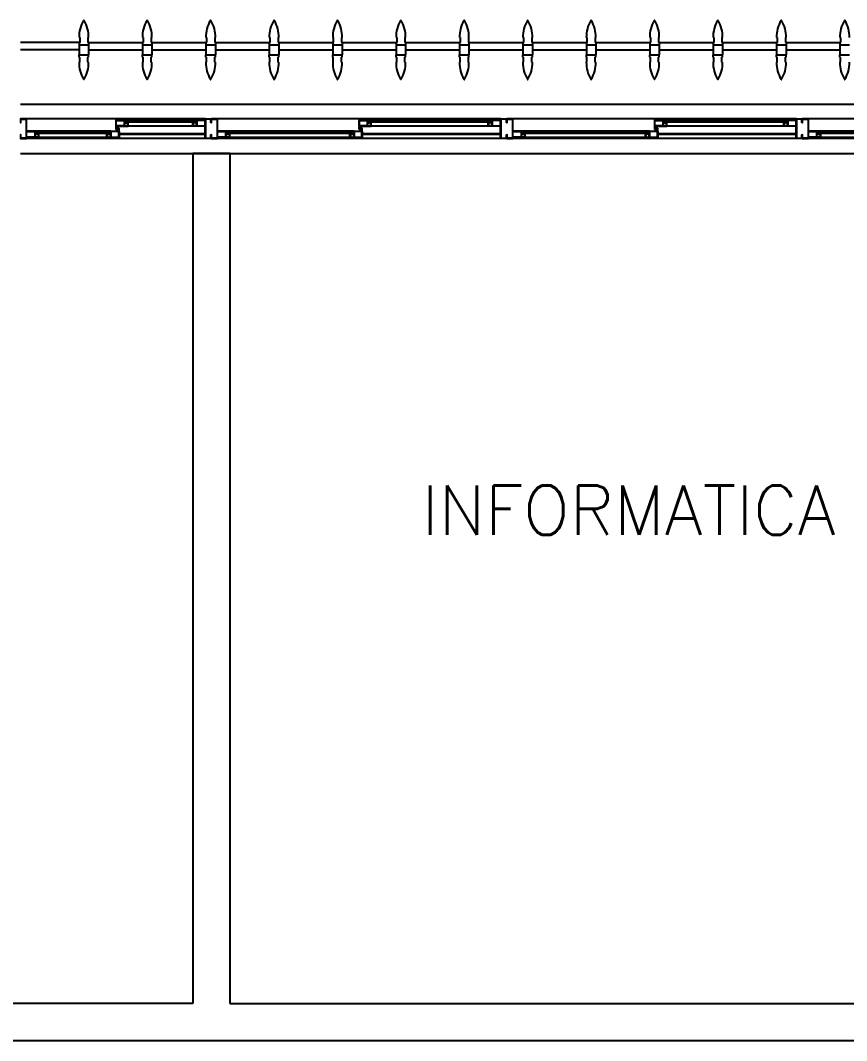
# Model space of a CAD drawing. Header units: millimetres. Extents: x 1887 to 2405, y 1100 to 1335.
# Drawn here: x 2094.41 to 2097.765, y 1177.448 to 1181.588 of the extents above; entities that cross this region are included whole.
import ezdxf

# ---------------------------------------------------------------- set-up
doc = ezdxf.new("R2010")
doc.units = ezdxf.units.MM
for name, color, linetype in [('AR-ALV', 2, 'Continuous'), ('AR-BRISES', 1, 'Continuous'), ('AR-ESQ', 1, 'Continuous'), ('AR-PEITORIL', 1, 'Continuous'), ('BR-PAINEL', 1, 'Continuous'), ('BR-SUPORTE', 1, 'Continuous'), ('DT-ESQ-BAGUETE-C', 2, 'Continuous'), ('DT-ESQ-BAGUETE-V', 1, 'Continuous'), ('DT-ESQ-CHAPA DOBRADA-V', 1, 'Continuous'), ('DT-ESQ-PERFIL CADEIRA-C', 2, 'Continuous'), ('DT-ESQ-PERFIL CADEIRA-V', 1, 'Continuous'), ('DT-ESQ-PERFIL U SIMPLES-C', 2, 'Continuous'), ('DT-ESQ-PERFIL U-C', 2, 'Continuous'), ('DT-ESQ-PERFIL U-V', 1, 'Continuous'), ('DT-ESQ-VIDRO-C', 2, 'Continuous'), ('TEXTO', 2, 'Continuous')]:
    doc.layers.add(name, color=color, linetype=linetype)
doc.styles.add('UNB-100', font='simplex.shx', dxfattribs={"height": 0.2})

# ---------------------------------------------------------------- blocks, each defined once
blk = doc.blocks.new('EF40-P')
at = {"layer": 'DT-ESQ-BAGUETE-C', "color": 2, "ltscale": 0.1}
for points in [[(1.9015, -0.08), (1.915, -0.08), (1.915, -0.0785), (1.902, -0.0785, -0.414214), (1.9015, -0.078), (1.9015, -0.067, -0.414214), (1.902, -0.0665), (1.915, -0.0665), (1.915, -0.065), (1.9015, -0.065, 0.414214), (1.9, -0.0665), (1.9, -0.0785, 0.414214)], [(2.61, -0.08), (2.5965, -0.08), (2.5965, -0.0785), (2.6095, -0.0785, 0.414214), (2.61, -0.078), (2.61, -0.067, 0.414214), (2.6095, -0.0665), (2.5965, -0.0665), (2.5965, -0.065), (2.61, -0.065, -0.414214), (2.6115, -0.0665), (2.6115, -0.0785, -0.414214)], [(3.1015, -0.08), (3.115, -0.08), (3.115, -0.0785), (3.102, -0.0785, -0.414214), (3.1015, -0.078), (3.1015, -0.067, -0.414214), (3.102, -0.0665), (3.115, -0.0665), (3.115, -0.065), (3.1015, -0.065, 0.414214), (3.1, -0.0665), (3.1, -0.0785, 0.414214)], [(3.81, -0.08), (3.7965, -0.08), (3.7965, -0.0785), (3.8095, -0.0785, 0.414214), (3.81, -0.078), (3.81, -0.067, 0.414214), (3.8095, -0.0665), (3.7965, -0.0665), (3.7965, -0.065), (3.81, -0.065, -0.414214), (3.8115, -0.0665), (3.8115, -0.0785, -0.414214)], [(4.3015, -0.08), (4.315, -0.08), (4.315, -0.0785), (4.302, -0.0785, -0.414214), (4.3015, -0.078), (4.3015, -0.067, -0.414214), (4.302, -0.0665), (4.315, -0.0665), (4.315, -0.065), (4.3015, -0.065, 0.414214), (4.3, -0.0665), (4.3, -0.0785, 0.414214)], [(4.7975, -0.08), (4.784, -0.08), (4.784, -0.0785), (4.797, -0.0785, 0.414214), (4.7975, -0.078), (4.7975, -0.067, 0.414214), (4.797, -0.0665), (4.784, -0.0665), (4.784, -0.065), (4.7975, -0.065, -0.414214), (4.799, -0.0665), (4.799, -0.0785, -0.414214)], [(5.0765, -0.08), (5.09, -0.08), (5.09, -0.0785), (5.077, -0.0785, -0.414214), (5.0765, -0.078), (5.0765, -0.067, -0.414214), (5.077, -0.0665), (5.09, -0.0665), (5.09, -0.065), (5.0765, -0.065, 0.414214), (5.075, -0.0665), (5.075, -0.0785, 0.414214)], [(2.0485, -0.125), (2.035, -0.125), (2.035, -0.1235), (2.048, -0.1235, 0.414214), (2.0485, -0.123), (2.0485, -0.112, 0.414214), (2.048, -0.1115), (2.035, -0.1115), (2.035, -0.11), (2.0485, -0.11, -0.414214), (2.05, -0.1115), (2.05, -0.1235, -0.414214)], [(2.5265, -0.125), (2.54, -0.125), (2.54, -0.1235), (2.527, -0.1235, -0.414214), (2.5265, -0.123), (2.5265, -0.112, -0.414214), (2.527, -0.1115), (2.54, -0.1115), (2.54, -0.11), (2.5265, -0.11, 0.414214), (2.525, -0.1115), (2.525, -0.1235, 0.414214)], [(3.2485, -0.125), (3.235, -0.125), (3.235, -0.1235), (3.248, -0.1235, 0.414214), (3.2485, -0.123), (3.2485, -0.112, 0.414214), (3.248, -0.1115), (3.235, -0.1115), (3.235, -0.11), (3.2485, -0.11, -0.414214), (3.25, -0.1115), (3.25, -0.1235, -0.414214)], [(3.7265, -0.125), (3.74, -0.125), (3.74, -0.1235), (3.727, -0.1235, -0.414214), (3.7265, -0.123), (3.7265, -0.112, -0.414214), (3.727, -0.1115), (3.74, -0.1115), (3.74, -0.11), (3.7265, -0.11, 0.414214), (3.725, -0.1115), (3.725, -0.1235, 0.414214)], [(4.4485, -0.125), (4.435, -0.125), (4.435, -0.1235), (4.448, -0.1235, 0.414214), (4.4485, -0.123), (4.4485, -0.112, 0.414214), (4.448, -0.1115), (4.435, -0.1115), (4.435, -0.11), (4.4485, -0.11, -0.414214), (4.45, -0.1115), (4.45, -0.1235, -0.414214)], [(4.714, -0.125), (4.7275, -0.125), (4.7275, -0.1235), (4.7145, -0.1235, -0.414214), (4.714, -0.123), (4.714, -0.112, -0.414214), (4.7145, -0.1115), (4.7275, -0.1115), (4.7275, -0.11), (4.714, -0.11, 0.414214), (4.7125, -0.1115), (4.7125, -0.1235, 0.414214)]]:
    blk.add_lwpolyline(points, format="xyb", close=True, dxfattribs=at)
at = {"layer": 'DT-ESQ-BAGUETE-V', "ltscale": 0.1}
for p, q in [((1.41, -0.065), (1.9015, -0.065)), ((2.61, -0.065), (3.1015, -0.065)), ((3.81, -0.065), (4.3015, -0.065)), ((4.7975, -0.065), (5.0765, -0.065))]:
    blk.add_line(p, q, dxfattribs=at)
at = {"layer": 'DT-ESQ-BAGUETE-V', "color": 1, "ltscale": 0.1}
for p, q in [((2.0485, -0.11), (2.5265, -0.11)), ((3.2485, -0.11), (3.7265, -0.11)), ((4.4485, -0.11), (4.714, -0.11))]:
    blk.add_line(p, q, dxfattribs=at)
at = {"layer": 'DT-ESQ-CHAPA DOBRADA-V', "color": 1, "ltscale": 0.1}
for p, q in [((2, -0.077), (2.5615, -0.077)), ((2, -0.08), (2.5615, -0.08)), ((3.2, -0.077), (3.7615, -0.077)), ((3.2, -0.08), (3.7615, -0.08))]:
    blk.add_line(p, q, dxfattribs=at)
at = {"layer": 'DT-ESQ-CHAPA DOBRADA-V', "ltscale": 0.1}
for p, q in [((4.4, -0.077), (4.749, -0.077)), ((4.4, -0.08), (4.749, -0.08))]:
    blk.add_line(p, q, dxfattribs=at)
at = {"layer": 'DT-ESQ-PERFIL CADEIRA-C', "color": 2, "ltscale": 0.1}
for p, q in [((1.95, -0.0885), (1.9015, -0.0885)), ((2.5635, -0.0885), (2.61, -0.0885)), ((3.15, -0.0885), (3.1015, -0.0885)), ((3.7635, -0.0885), (3.81, -0.0885)), ((4.35, -0.0885), (4.3015, -0.0885)), ((4.751, -0.0885), (4.7975, -0.0885)), ((5.125, -0.0885), (5.0765, -0.0885)), ((2, -0.1335), (2.0485, -0.1335)), ((2.573, -0.1335), (2.5265, -0.1335)), ((3.2, -0.1335), (3.2485, -0.1335)), ((3.773, -0.1335), (3.7265, -0.1335)), ((4.7605, -0.1335), (4.714, -0.1335))]:
    blk.add_line(p, q, dxfattribs=at)
at = {"layer": 'DT-ESQ-PERFIL CADEIRA-C', "ltscale": 0.1}
blk.add_line((4.4, -0.1335), (4.4485, -0.1335), dxfattribs=at)
at = {"layer": 'DT-ESQ-PERFIL CADEIRA-C', "color": 2, "ltscale": 0.1}
for points in [[(1.9015, -0.09), (1.95, -0.09), (1.95, -0.0885), (1.915, -0.0885, 0.198912), (1.9161, -0.0881, 0.198913), (1.9165, -0.087), (1.9165, -0.067, -0.414214), (1.917, -0.0665), (1.95, -0.0665), (1.95, -0.065), (1.9165, -0.065, 0.414214), (1.915, -0.0665), (1.915, -0.0785), (1.915, -0.08), (1.915, -0.087), (1.9015, -0.087, 1)], [(2.61, -0.087, -1), (2.61, -0.09), (2.5635, -0.09, -0.414214), (2.5615, -0.088), (2.5615, -0.067, -0.414214), (2.5635, -0.065), (2.595, -0.065, -0.414214), (2.5965, -0.0665), (2.5965, -0.087)], [(2.5965, -0.0885, -0.198913), (2.5954, -0.0881, -0.198913), (2.595, -0.087), (2.595, -0.067, 0.414214), (2.5945, -0.0665), (2.5635, -0.0665, 0.414214), (2.563, -0.067), (2.563, -0.088, 0.414214), (2.5635, -0.0885)], [(3.1015, -0.09), (3.15, -0.09), (3.15, -0.0885), (3.115, -0.0885, 0.198912), (3.1161, -0.0881, 0.198913), (3.1165, -0.087), (3.1165, -0.067, -0.414214), (3.117, -0.0665), (3.15, -0.0665), (3.15, -0.065), (3.1165, -0.065, 0.414214), (3.115, -0.0665), (3.115, -0.0785), (3.115, -0.08), (3.115, -0.087), (3.1015, -0.087, 1)], [(3.81, -0.087, -1), (3.81, -0.09), (3.7635, -0.09, -0.414214), (3.7615, -0.088), (3.7615, -0.067, -0.414214), (3.7635, -0.065), (3.795, -0.065, -0.414214), (3.7965, -0.0665), (3.7965, -0.087)], [(3.7965, -0.0885, -0.198913), (3.7954, -0.0881, -0.198913), (3.795, -0.087), (3.795, -0.067, 0.414214), (3.7945, -0.0665), (3.7635, -0.0665, 0.414214), (3.763, -0.067), (3.763, -0.088, 0.414214), (3.7635, -0.0885)], [(4.3015, -0.09), (4.35, -0.09), (4.35, -0.0885), (4.315, -0.0885, 0.198912), (4.3161, -0.0881, 0.198913), (4.3165, -0.087), (4.3165, -0.067, -0.414214), (4.317, -0.0665), (4.35, -0.0665), (4.35, -0.065), (4.3165, -0.065, 0.414214), (4.315, -0.0665), (4.315, -0.0785), (4.315, -0.08), (4.315, -0.087), (4.3015, -0.087, 1)], [(4.7975, -0.087, -1), (4.7975, -0.09), (4.751, -0.09, -0.414214), (4.749, -0.088), (4.749, -0.067, -0.414214), (4.751, -0.065), (4.7825, -0.065, -0.414214), (4.784, -0.0665), (4.784, -0.087)], [(4.784, -0.0885, -0.198913), (4.7829, -0.0881, -0.198913), (4.7825, -0.087), (4.7825, -0.067, 0.414214), (4.782, -0.0665), (4.751, -0.0665, 0.414214), (4.7505, -0.067), (4.7505, -0.088, 0.414214), (4.751, -0.0885)], [(5.0765, -0.09), (5.125, -0.09), (5.125, -0.0885), (5.09, -0.0885, 0.198912), (5.0911, -0.0881, 0.198913), (5.0915, -0.087), (5.0915, -0.067, -0.414214), (5.092, -0.0665), (5.125, -0.0665), (5.125, -0.065), (5.0915, -0.065, 0.414214), (5.09, -0.0665), (5.09, -0.0785), (5.09, -0.08), (5.09, -0.087), (5.0765, -0.087, 1)], [(2.0485, -0.135), (2, -0.135), (2, -0.1335), (2.035, -0.1335, -0.198912), (2.0339, -0.1331, -0.198913), (2.0335, -0.132), (2.0335, -0.112, 0.414214), (2.033, -0.1115), (2, -0.1115), (2, -0.11), (2.0335, -0.11, -0.414214), (2.035, -0.1115), (2.035, -0.1235), (2.035, -0.125), (2.035, -0.132), (2.0485, -0.132, -1)], [(2.5265, -0.132, 1), (2.5265, -0.135), (2.573, -0.135, 0.414214), (2.575, -0.133), (2.575, -0.112, 0.414214), (2.573, -0.11), (2.5415, -0.11, 0.414214), (2.54, -0.1115), (2.54, -0.132)], [(2.54, -0.1335, 0.198913), (2.5411, -0.1331, 0.198913), (2.5415, -0.132), (2.5415, -0.112, -0.414214), (2.542, -0.1115), (2.573, -0.1115, -0.414214), (2.5735, -0.112), (2.5735, -0.133, -0.414214), (2.573, -0.1335)], [(3.2485, -0.135), (3.2, -0.135), (3.2, -0.1335), (3.235, -0.1335, -0.198912), (3.2339, -0.1331, -0.198913), (3.2335, -0.132), (3.2335, -0.112, 0.414214), (3.233, -0.1115), (3.2, -0.1115), (3.2, -0.11), (3.2335, -0.11, -0.414214), (3.235, -0.1115), (3.235, -0.1235), (3.235, -0.125), (3.235, -0.132), (3.2485, -0.132, -1)], [(3.7265, -0.132, 1), (3.7265, -0.135), (3.773, -0.135, 0.414214), (3.775, -0.133), (3.775, -0.112, 0.414214), (3.773, -0.11), (3.7415, -0.11, 0.414214), (3.74, -0.1115), (3.74, -0.132)], [(3.74, -0.1335, 0.198913), (3.7411, -0.1331, 0.198913), (3.7415, -0.132), (3.7415, -0.112, -0.414214), (3.742, -0.1115), (3.773, -0.1115, -0.414214), (3.7735, -0.112), (3.7735, -0.133, -0.414214), (3.773, -0.1335)], [(4.4485, -0.135), (4.4, -0.135), (4.4, -0.1335), (4.435, -0.1335, -0.198912), (4.4339, -0.1331, -0.198913), (4.4335, -0.132), (4.4335, -0.112, 0.414214), (4.433, -0.1115), (4.4, -0.1115), (4.4, -0.11), (4.4335, -0.11, -0.414214), (4.435, -0.1115), (4.435, -0.1235), (4.435, -0.125), (4.435, -0.132), (4.4485, -0.132, -1)], [(4.714, -0.132, 1), (4.714, -0.135), (4.7605, -0.135, 0.414214), (4.7625, -0.133), (4.7625, -0.112, 0.414214), (4.7605, -0.11), (4.729, -0.11, 0.414214), (4.7275, -0.1115), (4.7275, -0.132)], [(4.7275, -0.1335, 0.198913), (4.7286, -0.1331, 0.198913), (4.729, -0.132), (4.729, -0.112, -0.414214), (4.7295, -0.1115), (4.7605, -0.1115, -0.414214), (4.761, -0.112), (4.761, -0.133, -0.414214), (4.7605, -0.1335)]]:
    blk.add_lwpolyline(points, format="xyb", close=True, dxfattribs=at)
at = {"layer": 'DT-ESQ-PERFIL CADEIRA-V', "ltscale": 0.1}
blk.add_line((1.395, -0.09), (1.9015, -0.09), dxfattribs=at)
at = {"layer": 'DT-ESQ-PERFIL CADEIRA-V', "color": 1, "ltscale": 0.1}
for p, q in [((2.595, -0.09), (3.1015, -0.09)), ((3.795, -0.09), (4.3015, -0.09)), ((4.7825, -0.09), (5.0765, -0.09)), ((2.0485, -0.135), (2.5265, -0.135)), ((4.4485, -0.135), (4.714, -0.135))]:
    blk.add_line(p, q, dxfattribs=at)
at = {"layer": 'DT-ESQ-PERFIL CADEIRA-V', "color": 2, "ltscale": 0.1}
blk.add_line((3.2485, -0.135), (3.7265, -0.135), dxfattribs=at)
at = {"layer": 'DT-ESQ-PERFIL U SIMPLES-C', "color": 2, "ltscale": 0.1}
for points in [[(2.5635, -0.102), (2.5715, -0.102), (2.5715, -0.1005), (2.5635, -0.1005, -0.414214), (2.563, -0.1), (2.563, -0.092, -0.414214), (2.5635, -0.0915), (2.5715, -0.0915), (2.5715, -0.09), (2.5635, -0.09, 0.414214), (2.5615, -0.092), (2.5615, -0.1, 0.414214)], [(2.573, -0.098), (2.565, -0.098), (2.565, -0.0995), (2.573, -0.0995, -0.414214), (2.5735, -0.1), (2.5735, -0.108, -0.414214), (2.573, -0.1085), (2.565, -0.1085), (2.565, -0.11), (2.573, -0.11, 0.414214), (2.575, -0.108), (2.575, -0.1, 0.414214)], [(3.7635, -0.102), (3.7715, -0.102), (3.7715, -0.1005), (3.7635, -0.1005, -0.414214), (3.763, -0.1), (3.763, -0.092, -0.414214), (3.7635, -0.0915), (3.7715, -0.0915), (3.7715, -0.09), (3.7635, -0.09, 0.414214), (3.7615, -0.092), (3.7615, -0.1, 0.414214)], [(3.773, -0.098), (3.765, -0.098), (3.765, -0.0995), (3.773, -0.0995, -0.414214), (3.7735, -0.1), (3.7735, -0.108, -0.414214), (3.773, -0.1085), (3.765, -0.1085), (3.765, -0.11), (3.773, -0.11, 0.414214), (3.775, -0.108), (3.775, -0.1, 0.414214)], [(4.751, -0.102), (4.759, -0.102), (4.759, -0.1005), (4.751, -0.1005, -0.414214), (4.7505, -0.1), (4.7505, -0.092, -0.414214), (4.751, -0.0915), (4.759, -0.0915), (4.759, -0.09), (4.751, -0.09, 0.414214), (4.749, -0.092), (4.749, -0.1, 0.414214)], [(4.7605, -0.098), (4.7525, -0.098), (4.7525, -0.0995), (4.7605, -0.0995, -0.414214), (4.761, -0.1), (4.761, -0.108, -0.414214), (4.7605, -0.1085), (4.7525, -0.1085), (4.7525, -0.11), (4.7605, -0.11, 0.414214), (4.7625, -0.108), (4.7625, -0.1, 0.414214)]]:
    blk.add_lwpolyline(points, format="xyb", close=True, dxfattribs=at)
at = {"layer": 'DT-ESQ-PERFIL U-C', "color": 2, "ltscale": 0.1}
for points in [[(1.975, -0.0615, 0.414214), (1.9735, -0.06), (1.9515, -0.06, 0.414214), (1.95, -0.0615), (1.95, -0.1385, 0.414214), (1.9515, -0.14), (1.9735, -0.14, 0.414214), (1.975, -0.1385), (1.975, -0.125), (1.9735, -0.125), (1.9735, -0.138, -0.414214), (1.973, -0.1385), (1.952, -0.1385, -0.414214), (1.9515, -0.138), (1.9515, -0.062, -0.414214), (1.952, -0.0615), (1.973, -0.0615, -0.414214), (1.9735, -0.062), (1.9735, -0.075), (1.975, -0.075)], [(1.975, -0.0615, -0.414214), (1.9765, -0.06), (1.9985, -0.06, -0.414214), (2, -0.0615), (2, -0.1385, -0.414214), (1.9985, -0.14), (1.9765, -0.14, -0.414214), (1.975, -0.1385), (1.975, -0.125), (1.9765, -0.125), (1.9765, -0.138, 0.414214), (1.977, -0.1385), (1.998, -0.1385, 0.414214), (1.9985, -0.138), (1.9985, -0.062, 0.414214), (1.998, -0.0615), (1.977, -0.0615, 0.414214), (1.9765, -0.062), (1.9765, -0.075), (1.975, -0.075)], [(3.175, -0.0615, 0.414214), (3.1735, -0.06), (3.1515, -0.06, 0.414214), (3.15, -0.0615), (3.15, -0.1385, 0.414214), (3.1515, -0.14), (3.1735, -0.14, 0.414214), (3.175, -0.1385), (3.175, -0.125), (3.1735, -0.125), (3.1735, -0.138, -0.414214), (3.173, -0.1385), (3.152, -0.1385, -0.414214), (3.1515, -0.138), (3.1515, -0.062, -0.414214), (3.152, -0.0615), (3.173, -0.0615, -0.414214), (3.1735, -0.062), (3.1735, -0.075), (3.175, -0.075)], [(3.175, -0.0615, -0.414214), (3.1765, -0.06), (3.1985, -0.06, -0.414214), (3.2, -0.0615), (3.2, -0.1385, -0.414214), (3.1985, -0.14), (3.1765, -0.14, -0.414214), (3.175, -0.1385), (3.175, -0.125), (3.1765, -0.125), (3.1765, -0.138, 0.414214), (3.177, -0.1385), (3.198, -0.1385, 0.414214), (3.1985, -0.138), (3.1985, -0.062, 0.414214), (3.198, -0.0615), (3.177, -0.0615, 0.414214), (3.1765, -0.062), (3.1765, -0.075), (3.175, -0.075)], [(4.375, -0.0615, 0.414214), (4.3735, -0.06), (4.3515, -0.06, 0.414214), (4.35, -0.0615), (4.35, -0.1385, 0.414214), (4.3515, -0.14), (4.3735, -0.14, 0.414214), (4.375, -0.1385), (4.375, -0.125), (4.3735, -0.125), (4.3735, -0.138, -0.414214), (4.373, -0.1385), (4.352, -0.1385, -0.414214), (4.3515, -0.138), (4.3515, -0.062, -0.414214), (4.352, -0.0615), (4.373, -0.0615, -0.414214), (4.3735, -0.062), (4.3735, -0.075), (4.375, -0.075)], [(4.375, -0.0615, -0.414214), (4.3765, -0.06), (4.3985, -0.06, -0.414214), (4.4, -0.0615), (4.4, -0.1385, -0.414214), (4.3985, -0.14), (4.3765, -0.14, -0.414214), (4.375, -0.1385), (4.375, -0.125), (4.3765, -0.125), (4.3765, -0.138, 0.414214), (4.377, -0.1385), (4.398, -0.1385, 0.414214), (4.3985, -0.138), (4.3985, -0.062, 0.414214), (4.398, -0.0615), (4.377, -0.0615, 0.414214), (4.3765, -0.062), (4.3765, -0.075), (4.375, -0.075)], [(5.15, -0.0615, 0.414214), (5.1485, -0.06), (5.1265, -0.06, 0.414214), (5.125, -0.0615), (5.125, -0.1385, 0.414214), (5.1265, -0.14), (5.1485, -0.14, 0.414214), (5.15, -0.1385), (5.15, -0.125), (5.1485, -0.125), (5.1485, -0.138, -0.414214), (5.148, -0.1385), (5.127, -0.1385, -0.414214), (5.1265, -0.138), (5.1265, -0.062, -0.414214), (5.127, -0.0615), (5.148, -0.0615, -0.414214), (5.1485, -0.062), (5.1485, -0.075), (5.15, -0.075)]]:
    blk.add_lwpolyline(points, format="xyb", close=True, dxfattribs=at)
at = {"layer": 'DT-ESQ-PERFIL U-V', "color": 1, "ltscale": 0.1}
for p, q in [((0.7985, -0.06), (1.9515, -0.06)), ((1.9985, -0.06), (3.1515, -0.06)), ((4.3985, -0.06), (5.1265, -0.06)), ((0.7985, -0.14), (1.9515, -0.14)), ((1.9985, -0.14), (3.1515, -0.14)), ((4.3985, -0.14), (5.1265, -0.14))]:
    blk.add_line(p, q, dxfattribs=at)
at = {"layer": 'DT-ESQ-PERFIL U-V', "ltscale": 0.1}
for p, q in [((3.1985, -0.06), (4.3515, -0.06)), ((3.1985, -0.14), (4.3515, -0.14))]:
    blk.add_line(p, q, dxfattribs=at)
at = {"layer": 'DT-ESQ-VIDRO-C', "ltscale": 0.1}
for points in [[(1.9125, -0.085), (1.9125, -0.082), (1.399, -0.082), (1.399, -0.085)], [(3.1125, -0.085), (3.1125, -0.082), (2.599, -0.082), (2.599, -0.085)], [(4.3125, -0.085), (4.3125, -0.082), (3.799, -0.082), (3.799, -0.085)], [(5.0875, -0.085), (5.0875, -0.082), (4.7865, -0.082), (4.7865, -0.085)], [(2.038, -0.13), (2.038, -0.127), (2.537, -0.127), (2.537, -0.13)], [(3.238, -0.13), (3.238, -0.127), (3.737, -0.127), (3.737, -0.13)], [(4.438, -0.13), (4.438, -0.127), (4.7245, -0.127), (4.7245, -0.13)]]:
    blk.add_lwpolyline(points, close=True, dxfattribs=at)
blk = doc.blocks.new('BR-MODULO8')
at = {"layer": 'BR-PAINEL'}
for p, q in [((-4.9117, 0.27), (-4.9092, 0.27)), ((-4.9117, 0.25), (-4.9117, 0.24)), ((-4.9117, 0.25), (-4.9092, 0.25)), ((-4.9092, 0.27), (-4.9092, 0.25)), ((-4.8758, 0.27), (-4.8758, 0.25)), ((-4.8733, 0.27), (-4.8758, 0.27)), ((-4.8733, 0.25), (-4.8758, 0.25)), ((-4.8733, 0.25), (-4.8733, 0.24)), ((-4.6542, 0.27), (-4.6517, 0.27)), ((-4.6542, 0.25), (-4.6542, 0.24)), ((-4.6542, 0.25), (-4.6517, 0.25)), ((-4.6517, 0.27), (-4.6517, 0.25)), ((-4.6183, 0.27), (-4.6183, 0.25)), ((-4.6158, 0.27), (-4.6183, 0.27)), ((-4.6158, 0.25), (-4.6183, 0.25)), ((-4.6158, 0.25), (-4.6158, 0.24)), ((-4.3967, 0.27), (-4.3942, 0.27)), ((-4.3967, 0.25), (-4.3967, 0.24)), ((-4.3967, 0.25), (-4.3942, 0.25)), ((-4.3942, 0.27), (-4.3942, 0.25)), ((-4.3608, 0.27), (-4.3608, 0.25)), ((-4.3583, 0.27), (-4.3608, 0.27)), ((-4.3583, 0.25), (-4.3608, 0.25)), ((-4.3583, 0.25), (-4.3583, 0.24)), ((-4.1392, 0.27), (-4.1367, 0.27)), ((-4.1392, 0.25), (-4.1392, 0.24)), ((-4.1392, 0.25), (-4.1367, 0.25)), ((-4.1367, 0.27), (-4.1367, 0.25)), ((-4.1033, 0.27), (-4.1033, 0.25)), ((-4.1008, 0.27), (-4.1033, 0.27)), ((-4.1008, 0.25), (-4.1033, 0.25)), ((-4.1008, 0.25), (-4.1008, 0.24)), ((-3.8817, 0.27), (-3.8792, 0.27)), ((-3.8817, 0.25), (-3.8817, 0.24)), ((-3.8817, 0.25), (-3.8792, 0.25)), ((-3.8792, 0.27), (-3.8792, 0.25)), ((-3.8458, 0.27), (-3.8458, 0.25)), ((-3.8433, 0.27), (-3.8458, 0.27)), ((-3.8433, 0.25), (-3.8458, 0.25)), ((-3.8433, 0.25), (-3.8433, 0.24)), ((-3.6242, 0.27), (-3.6217, 0.27)), ((-3.6242, 0.25), (-3.6242, 0.24)), ((-3.6242, 0.25), (-3.6217, 0.25)), ((-3.6217, 0.27), (-3.6217, 0.25)), ((-3.5883, 0.27), (-3.5883, 0.25)), ((-3.5858, 0.27), (-3.5883, 0.27)), ((-3.5858, 0.25), (-3.5883, 0.25)), ((-3.5858, 0.25), (-3.5858, 0.24)), ((-3.3667, 0.27), (-3.3642, 0.27)), ((-3.3667, 0.25), (-3.3667, 0.24)), ((-3.3667, 0.25), (-3.3642, 0.25)), ((-3.3642, 0.27), (-3.3642, 0.25)), ((-3.3308, 0.27), (-3.3308, 0.25)), ((-3.3283, 0.27), (-3.3308, 0.27)), ((-3.3283, 0.25), (-3.3308, 0.25)), ((-3.3283, 0.25), (-3.3283, 0.24)), ((-3.1092, 0.27), (-3.1067, 0.27)), ((-3.1092, 0.25), (-3.1092, 0.24)), ((-3.1092, 0.25), (-3.1067, 0.25)), ((-3.1067, 0.27), (-3.1067, 0.25)), ((-3.0733, 0.27), (-3.0733, 0.25)), ((-3.0708, 0.27), (-3.0733, 0.27)), ((-3.0708, 0.25), (-3.0733, 0.25)), ((-3.0708, 0.25), (-3.0708, 0.24)), ((-2.8517, 0.27), (-2.8492, 0.27)), ((-2.8517, 0.25), (-2.8517, 0.24)), ((-2.8517, 0.25), (-2.8492, 0.25)), ((-2.8492, 0.27), (-2.8492, 0.25)), ((-2.8158, 0.27), (-2.8158, 0.25)), ((-2.8133, 0.27), (-2.8158, 0.27)), ((-2.8133, 0.25), (-2.8158, 0.25)), ((-2.8133, 0.25), (-2.8133, 0.24)), ((-2.5942, 0.27), (-2.5917, 0.27)), ((-2.5942, 0.25), (-2.5942, 0.24)), ((-2.5942, 0.25), (-2.5917, 0.25)), ((-2.5917, 0.27), (-2.5917, 0.25)), ((-2.5583, 0.27), (-2.5583, 0.25)), ((-2.5558, 0.27), (-2.5583, 0.27)), ((-2.5558, 0.25), (-2.5583, 0.25)), ((-2.5558, 0.25), (-2.5558, 0.24)), ((-2.3367, 0.27), (-2.3342, 0.27)), ((-2.3367, 0.25), (-2.3367, 0.24)), ((-2.3367, 0.25), (-2.3342, 0.25)), ((-2.3342, 0.27), (-2.3342, 0.25)), ((-2.3008, 0.27), (-2.3008, 0.25)), ((-2.2983, 0.27), (-2.3008, 0.27)), ((-2.2983, 0.25), (-2.3008, 0.25)), ((-2.2983, 0.25), (-2.2983, 0.24)), ((-2.0792, 0.27), (-2.0767, 0.27)), ((-2.0792, 0.25), (-2.0792, 0.24)), ((-2.0792, 0.25), (-2.0767, 0.25)), ((-2.0767, 0.27), (-2.0767, 0.25)), ((-2.0433, 0.27), (-2.0433, 0.25)), ((-2.0408, 0.27), (-2.0433, 0.27)), ((-2.0408, 0.25), (-2.0433, 0.25)), ((-2.0408, 0.25), (-2.0408, 0.24)), ((-1.8217, 0.27), (-1.8192, 0.27)), ((-1.8217, 0.25), (-1.8217, 0.24)), ((-1.8217, 0.25), (-1.8192, 0.25)), ((-1.8192, 0.27), (-1.8192, 0.25)), ((-4.9117, 0.24), (-4.8733, 0.24)), ((-4.9117, 0.24), (-4.9117, 0.2)), ((-4.8733, 0.24), (-4.8733, 0.2)), ((-4.6542, 0.24), (-4.6158, 0.24)), ((-4.6542, 0.24), (-4.6542, 0.2)), ((-4.6158, 0.24), (-4.6158, 0.2)), ((-4.3967, 0.24), (-4.3583, 0.24)), ((-4.3967, 0.24), (-4.3967, 0.2)), ((-4.3583, 0.24), (-4.3583, 0.2)), ((-4.1392, 0.24), (-4.1008, 0.24)), ((-4.1392, 0.24), (-4.1392, 0.2)), ((-4.1008, 0.24), (-4.1008, 0.2)), ((-3.8817, 0.24), (-3.8433, 0.24)), ((-3.8817, 0.24), (-3.8817, 0.2)), ((-3.8433, 0.24), (-3.8433, 0.2)), ((-3.6242, 0.24), (-3.5858, 0.24)), ((-3.6242, 0.24), (-3.6242, 0.2)), ((-3.5858, 0.24), (-3.5858, 0.2)), ((-3.3667, 0.24), (-3.3283, 0.24)), ((-3.3667, 0.24), (-3.3667, 0.2)), ((-3.3283, 0.24), (-3.3283, 0.2)), ((-3.1092, 0.24), (-3.0708, 0.24)), ((-3.1092, 0.24), (-3.1092, 0.2)), ((-3.0708, 0.24), (-3.0708, 0.2)), ((-2.8517, 0.24), (-2.8133, 0.24)), ((-2.8517, 0.24), (-2.8517, 0.2)), ((-2.8133, 0.24), (-2.8133, 0.2)), ((-2.5942, 0.24), (-2.5558, 0.24)), ((-2.5942, 0.24), (-2.5942, 0.2)), ((-2.5558, 0.24), (-2.5558, 0.2)), ((-2.3367, 0.24), (-2.2983, 0.24)), ((-2.3367, 0.24), (-2.3367, 0.2)), ((-2.2983, 0.24), (-2.2983, 0.2)), ((-2.0792, 0.24), (-2.0408, 0.24)), ((-2.0792, 0.24), (-2.0792, 0.2)), ((-2.0408, 0.24), (-2.0408, 0.2)), ((-1.8217, 0.24), (-1.7833, 0.24)), ((-1.8217, 0.24), (-1.8217, 0.2)), ((-4.9117, 0.2), (-4.8733, 0.2)), ((-4.9117, 0.19), (-4.9117, 0.2)), ((-4.9117, 0.19), (-4.9092, 0.19)), ((-4.9117, 0.17), (-4.9092, 0.17)), ((-4.9092, 0.17), (-4.9092, 0.19)), ((-4.8733, 0.19), (-4.8758, 0.19)), ((-4.8758, 0.17), (-4.8758, 0.19)), ((-4.8733, 0.17), (-4.8758, 0.17)), ((-4.8733, 0.19), (-4.8733, 0.2)), ((-4.6542, 0.2), (-4.6158, 0.2)), ((-4.6542, 0.19), (-4.6542, 0.2)), ((-4.6542, 0.19), (-4.6517, 0.19)), ((-4.6542, 0.17), (-4.6517, 0.17)), ((-4.6517, 0.17), (-4.6517, 0.19)), ((-4.6158, 0.19), (-4.6183, 0.19)), ((-4.6183, 0.17), (-4.6183, 0.19)), ((-4.6158, 0.17), (-4.6183, 0.17)), ((-4.6158, 0.19), (-4.6158, 0.2)), ((-4.3967, 0.2), (-4.3583, 0.2)), ((-4.3967, 0.19), (-4.3967, 0.2)), ((-4.3967, 0.19), (-4.3942, 0.19)), ((-4.3967, 0.17), (-4.3942, 0.17)), ((-4.3942, 0.17), (-4.3942, 0.19)), ((-4.3583, 0.19), (-4.3608, 0.19)), ((-4.3608, 0.17), (-4.3608, 0.19)), ((-4.3583, 0.17), (-4.3608, 0.17)), ((-4.3583, 0.19), (-4.3583, 0.2)), ((-4.1392, 0.2), (-4.1008, 0.2)), ((-4.1392, 0.19), (-4.1392, 0.2)), ((-4.1392, 0.19), (-4.1367, 0.19)), ((-4.1392, 0.17), (-4.1367, 0.17)), ((-4.1367, 0.17), (-4.1367, 0.19)), ((-4.1008, 0.19), (-4.1033, 0.19)), ((-4.1033, 0.17), (-4.1033, 0.19)), ((-4.1008, 0.17), (-4.1033, 0.17)), ((-4.1008, 0.19), (-4.1008, 0.2)), ((-3.8817, 0.2), (-3.8433, 0.2)), ((-3.8817, 0.19), (-3.8817, 0.2)), ((-3.8817, 0.19), (-3.8792, 0.19)), ((-3.8817, 0.17), (-3.8792, 0.17)), ((-3.8792, 0.17), (-3.8792, 0.19)), ((-3.8433, 0.19), (-3.8458, 0.19)), ((-3.8458, 0.17), (-3.8458, 0.19)), ((-3.8433, 0.17), (-3.8458, 0.17)), ((-3.8433, 0.19), (-3.8433, 0.2)), ((-3.6242, 0.2), (-3.5858, 0.2)), ((-3.6242, 0.19), (-3.6242, 0.2)), ((-3.6242, 0.19), (-3.6217, 0.19)), ((-3.6242, 0.17), (-3.6217, 0.17)), ((-3.6217, 0.17), (-3.6217, 0.19)), ((-3.5858, 0.19), (-3.5883, 0.19)), ((-3.5883, 0.17), (-3.5883, 0.19)), ((-3.5858, 0.17), (-3.5883, 0.17)), ((-3.5858, 0.19), (-3.5858, 0.2)), ((-3.3667, 0.2), (-3.3283, 0.2)), ((-3.3667, 0.19), (-3.3667, 0.2)), ((-3.3667, 0.19), (-3.3642, 0.19)), ((-3.3667, 0.17), (-3.3642, 0.17)), ((-3.3642, 0.17), (-3.3642, 0.19)), ((-3.3283, 0.19), (-3.3308, 0.19)), ((-3.3308, 0.17), (-3.3308, 0.19)), ((-3.3283, 0.17), (-3.3308, 0.17)), ((-3.3283, 0.19), (-3.3283, 0.2)), ((-3.1092, 0.2), (-3.0708, 0.2)), ((-3.1092, 0.19), (-3.1092, 0.2)), ((-3.1092, 0.19), (-3.1067, 0.19)), ((-3.1092, 0.17), (-3.1067, 0.17)), ((-3.1067, 0.17), (-3.1067, 0.19)), ((-3.0708, 0.19), (-3.0733, 0.19)), ((-3.0733, 0.17), (-3.0733, 0.19)), ((-3.0708, 0.17), (-3.0733, 0.17)), ((-3.0708, 0.19), (-3.0708, 0.2)), ((-2.8517, 0.2), (-2.8133, 0.2)), ((-2.8517, 0.19), (-2.8517, 0.2)), ((-2.8517, 0.19), (-2.8492, 0.19)), ((-2.8517, 0.17), (-2.8492, 0.17)), ((-2.8492, 0.17), (-2.8492, 0.19)), ((-2.8133, 0.19), (-2.8158, 0.19)), ((-2.8158, 0.17), (-2.8158, 0.19)), ((-2.8133, 0.17), (-2.8158, 0.17)), ((-2.8133, 0.19), (-2.8133, 0.2)), ((-2.5942, 0.2), (-2.5558, 0.2)), ((-2.5942, 0.19), (-2.5942, 0.2)), ((-2.5942, 0.19), (-2.5917, 0.19)), ((-2.5942, 0.17), (-2.5917, 0.17)), ((-2.5917, 0.17), (-2.5917, 0.19)), ((-2.5558, 0.19), (-2.5583, 0.19)), ((-2.5583, 0.17), (-2.5583, 0.19)), ((-2.5558, 0.17), (-2.5583, 0.17)), ((-2.5558, 0.19), (-2.5558, 0.2)), ((-2.3367, 0.2), (-2.2983, 0.2)), ((-2.3367, 0.19), (-2.3367, 0.2)), ((-2.3367, 0.19), (-2.3342, 0.19)), ((-2.3367, 0.17), (-2.3342, 0.17)), ((-2.3342, 0.17), (-2.3342, 0.19)), ((-2.2983, 0.19), (-2.3008, 0.19)), ((-2.3008, 0.17), (-2.3008, 0.19)), ((-2.2983, 0.17), (-2.3008, 0.17)), ((-2.2983, 0.19), (-2.2983, 0.2)), ((-2.0792, 0.2), (-2.0408, 0.2)), ((-2.0792, 0.19), (-2.0792, 0.2)), ((-2.0792, 0.19), (-2.0767, 0.19)), ((-2.0792, 0.17), (-2.0767, 0.17)), ((-2.0767, 0.17), (-2.0767, 0.19)), ((-2.0408, 0.19), (-2.0433, 0.19)), ((-2.0433, 0.17), (-2.0433, 0.19)), ((-2.0408, 0.17), (-2.0433, 0.17)), ((-2.0408, 0.19), (-2.0408, 0.2)), ((-1.8217, 0.2), (-1.7833, 0.2)), ((-1.8217, 0.19), (-1.8217, 0.2)), ((-1.8217, 0.19), (-1.8192, 0.19)), ((-1.8217, 0.17), (-1.8192, 0.17)), ((-1.8192, 0.17), (-1.8192, 0.19))]:
    blk.add_line(p, q, dxfattribs=at)
for centre, radius, start, end in [((-4.7867, 0.2739), 0.1251, 148.4721, 181.772), ((-4.8925, 0.3387), 0.001, 37.1012, 142.8988), ((-4.9983, 0.2739), 0.1251, 358.228, 31.5279), ((-4.5292, 0.2739), 0.1251, 148.4721, 181.772), ((-4.635, 0.3387), 0.001, 37.1012, 142.8988), ((-4.7408, 0.2739), 0.1251, 358.228, 31.5279), ((-4.2717, 0.2739), 0.1251, 148.4721, 181.772), ((-4.3775, 0.3387), 0.001, 37.1012, 142.8988), ((-4.4833, 0.2739), 0.1251, 358.228, 31.5279), ((-4.0142, 0.2739), 0.1251, 148.4721, 181.772), ((-4.12, 0.3387), 0.001, 37.1012, 142.8988), ((-4.2258, 0.2739), 0.1251, 358.228, 31.5279), ((-3.7567, 0.2739), 0.1251, 148.4721, 181.772), ((-3.8625, 0.3387), 0.001, 37.1012, 142.8988), ((-3.9683, 0.2739), 0.1251, 358.228, 31.5279), ((-3.4992, 0.2739), 0.1251, 148.4721, 181.772), ((-3.605, 0.3387), 0.001, 37.1012, 142.8988), ((-3.7108, 0.2739), 0.1251, 358.228, 31.5279), ((-3.2417, 0.2739), 0.1251, 148.4721, 181.772), ((-3.3475, 0.3387), 0.001, 37.1012, 142.8988), ((-3.4533, 0.2739), 0.1251, 358.228, 31.5279), ((-2.9842, 0.2739), 0.1251, 148.4721, 181.772), ((-3.09, 0.3387), 0.001, 37.1012, 142.8988), ((-3.1958, 0.2739), 0.1251, 358.228, 31.5279), ((-2.7267, 0.2739), 0.1251, 148.4721, 181.772), ((-2.8325, 0.3387), 0.001, 37.1012, 142.8988), ((-2.9383, 0.2739), 0.1251, 358.228, 31.5279), ((-2.4692, 0.2739), 0.1251, 148.4721, 181.772), ((-2.575, 0.3387), 0.001, 37.1012, 142.8988), ((-2.6808, 0.2739), 0.1251, 358.228, 31.5279), ((-2.2117, 0.2739), 0.1251, 148.4721, 181.772), ((-2.3175, 0.3387), 0.001, 37.1012, 142.8988), ((-2.4233, 0.2739), 0.1251, 358.228, 31.5279), ((-1.9542, 0.2739), 0.1251, 148.4721, 181.772), ((-2.06, 0.3387), 0.001, 37.1012, 142.8988), ((-2.1658, 0.2739), 0.1251, 358.228, 31.5279), ((-1.6967, 0.2739), 0.1251, 148.4721, 181.772), ((-1.8025, 0.3387), 0.001, 37.1012, 142.8988), ((-1.9083, 0.2739), 0.1251, 358.228, 31.5279), ((-4.7867, 0.1661), 0.1251, 178.228, 211.5279), ((-4.9983, 0.1661), 0.1251, 328.4721, 1.772), ((-4.5292, 0.1661), 0.1251, 178.228, 211.5279), ((-4.7408, 0.1661), 0.1251, 328.4721, 1.772), ((-4.2717, 0.1661), 0.1251, 178.228, 211.5279), ((-4.4833, 0.1661), 0.1251, 328.4721, 1.772), ((-4.0142, 0.1661), 0.1251, 178.228, 211.5279), ((-4.2258, 0.1661), 0.1251, 328.4721, 1.772), ((-3.7567, 0.1661), 0.1251, 178.228, 211.5279), ((-3.9683, 0.1661), 0.1251, 328.4721, 1.772), ((-3.4992, 0.1661), 0.1251, 178.228, 211.5279), ((-3.7108, 0.1661), 0.1251, 328.4721, 1.772), ((-3.2417, 0.1661), 0.1251, 178.228, 211.5279), ((-3.4533, 0.1661), 0.1251, 328.4721, 1.772), ((-2.9842, 0.1661), 0.1251, 178.228, 211.5279), ((-3.1958, 0.1661), 0.1251, 328.4721, 1.772), ((-2.7267, 0.1661), 0.1251, 178.228, 211.5279), ((-2.9383, 0.1661), 0.1251, 328.4721, 1.772), ((-2.4692, 0.1661), 0.1251, 178.228, 211.5279), ((-2.6808, 0.1661), 0.1251, 328.4721, 1.772), ((-2.2117, 0.1661), 0.1251, 178.228, 211.5279), ((-2.4233, 0.1661), 0.1251, 328.4721, 1.772), ((-1.9542, 0.1661), 0.1251, 178.228, 211.5279), ((-2.1658, 0.1661), 0.1251, 328.4721, 1.772), ((-1.6967, 0.1661), 0.1251, 178.228, 211.5279), ((-1.9083, 0.1661), 0.1251, 328.4721, 1.772), ((-4.8925, 0.1013), 0.001, 217.1012, 322.8988), ((-4.635, 0.1013), 0.001, 217.1012, 322.8988), ((-4.3775, 0.1013), 0.001, 217.1012, 322.8988), ((-4.12, 0.1013), 0.001, 217.1012, 322.8988), ((-3.8625, 0.1013), 0.001, 217.1012, 322.8988), ((-3.605, 0.1013), 0.001, 217.1012, 322.8988), ((-3.3475, 0.1013), 0.001, 217.1012, 322.8988), ((-3.09, 0.1013), 0.001, 217.1012, 322.8988), ((-2.8325, 0.1013), 0.001, 217.1012, 322.8988), ((-2.575, 0.1013), 0.001, 217.1012, 322.8988), ((-2.3175, 0.1013), 0.001, 217.1012, 322.8988), ((-2.06, 0.1013), 0.001, 217.1012, 322.8988), ((-1.8025, 0.1013), 0.001, 217.1012, 322.8988)]:
    blk.add_arc(centre, radius, start, end, dxfattribs=at)
at = {"layer": 'BR-SUPORTE'}
for p, q in [((-4.9117, 0.25), (-5.15, 0.25)), ((-4.8733, 0.25), (-4.6517, 0.25)), ((-4.6158, 0.25), (-4.3942, 0.25)), ((-4.3583, 0.25), (-4.1367, 0.25)), ((-4.1008, 0.25), (-3.8792, 0.25)), ((-3.8433, 0.25), (-3.6217, 0.25)), ((-3.5858, 0.25), (-3.3642, 0.25)), ((-3.3283, 0.25), (-3.1067, 0.25)), ((-3.0708, 0.25), (-2.8492, 0.25)), ((-2.8133, 0.25), (-2.5917, 0.25)), ((-2.5558, 0.25), (-2.3342, 0.25)), ((-2.2983, 0.25), (-2.0767, 0.25)), ((-2.0408, 0.25), (-1.8192, 0.25)), ((-4.9117, 0.22), (-5.15, 0.22)), ((-4.8733, 0.22), (-4.6542, 0.22)), ((-4.6158, 0.22), (-4.3967, 0.22)), ((-4.3583, 0.22), (-4.1392, 0.22)), ((-4.1008, 0.22), (-3.8817, 0.22)), ((-3.8433, 0.22), (-3.6242, 0.22)), ((-3.5858, 0.22), (-3.3667, 0.22)), ((-3.3283, 0.22), (-3.1092, 0.22)), ((-3.0708, 0.22), (-2.8517, 0.22)), ((-2.8133, 0.22), (-2.5942, 0.22)), ((-2.5558, 0.22), (-2.3367, 0.22)), ((-2.2983, 0.22), (-2.0792, 0.22)), ((-2.0408, 0.22), (-1.8217, 0.22))]:
    blk.add_line(p, q, dxfattribs=at)

msp = doc.modelspace()

# ---------------------------------------------------------------- linework, layer by layer
at = {"layer": 'AR-ALV'}
for p, q in [((2095.2597, 1181.0485), (2095.1097, 1181.0485)), ((2095.1097, 1181.0485), (2095.1097, 1177.5985)), ((2095.2597, 1181.0485), (2095.2597, 1177.5985)), ((2095.1097, 1177.5985), (2093.2097, 1177.5985)), ((2095.2597, 1177.5985), (2099.2595, 1177.5985)), ((2093.2097, 1177.4485), (2099.2595, 1177.4485))]:
    msp.add_line(p, q, dxfattribs=at)
at = {"layer": 'AR-PEITORIL'}
for p, q in [((2094.4097, 1181.2485), (2099.5597, 1181.2485)), ((2094.4097, 1181.0485), (2099.5597, 1181.0485))]:
    msp.add_line(p, q, dxfattribs=at)

# ---------------------------------------------------------------- block references
at = {"layer": 'AR-BRISES'}
msp.add_blockref('BR-MODULO8', (2099.5597, 1181.2485), dxfattribs=at)
at = {"layer": 'AR-ESQ', "rotation": 180}
msp.add_blockref('EF40-P', (2099.5597, 1181.0485), dxfattribs=at)

# ---------------------------------------------------------------- texts
at = {"layer": 'TEXTO', "style": 'UNB-100'}
msp.add_text('INFORMATICA', height=0.2, dxfattribs=at).set_placement((2096.0401, 1179.5009))

doc.saveas('drawing.dxf')
